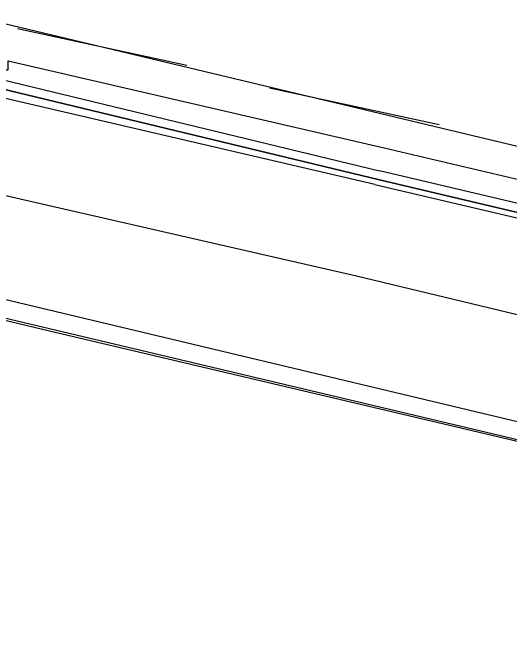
# Model space of a CAD drawing. Header units: feet. Extents: x -84 to 198, y -22 to 181.
# Drawn here: x 129.107 to 130.554, y 93.113 to 94.971 of the extents above; entities that cross this region are included whole.
import ezdxf

# ---------------------------------------------------------------- set-up
doc = ezdxf.new("R2010")
doc.units = ezdxf.units.FT
doc.layers.add('A-LINEA', color=7, linetype='CONTINUOUS')

msp = doc.modelspace()

# ---------------------------------------------------------------- linework, layer by layer
at = {"layer": 'A-LINEA'}
for p, q in [((131.9867, 94.2444), (126.0133, 95.6711)), ((132.9467, 93.1644), (125.48, 94.9378)), ((129.6133, 94.8178), (129.12, 94.9244)), ((131.8133, 93.4844), (125.84, 94.9111)), ((130.3467, 94.6444), (129.8533, 94.7511)), ((130.1867, 94.5778), (131.8267, 94.1911))]:
    msp.add_line(p, q, dxfattribs=at)
for points in [[(137.56, 101.5111), (135.7467, 97.9511), (132.9467, 93.1644), (129.2133, 94.0444), (125.48, 94.9378), (124.7867, 91.9644), (124.4, 90.3378), (124.08, 90.4178), (123.04, 90.6578), (121.7867, 90.9511), (118.2, 75.6978), (129.9467, 72.9244)], [(129.08, 94.8044), (129.0933, 94.8044), (129.0933, 94.8311), (130.1867, 94.5778)], [(130.16, 94.4711), (129.0133, 94.7378), (129, 94.7511), (129.0133, 94.7644), (130.1733, 94.4844), (129.0133, 94.7644), (129.0133, 94.7778), (129.0133, 94.7911), (130.1733, 94.5111)], [(130.16, 94.4711), (131.8667, 94.0711), (131.8667, 94.0844), (130.1733, 94.4844), (131.8667, 94.0844), (131.8667, 94.0978), (131.88, 94.0978), (131.8667, 94.1111), (130.1733, 94.5111)], [(131.88, 93.7778), (130.1067, 94.2044), (129, 94.4578)]]:
    msp.add_lwpolyline(points, dxfattribs=at)

doc.saveas('drawing.dxf')
